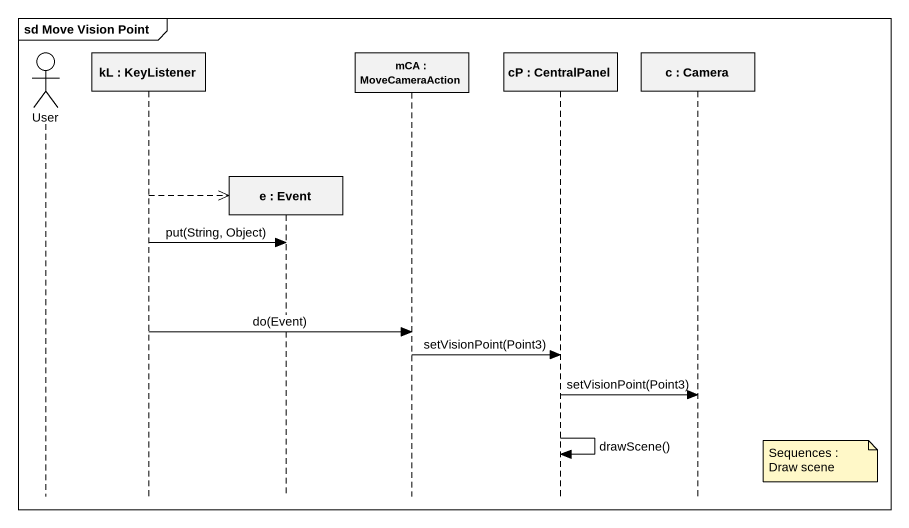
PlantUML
@startuml
mainframe sd Move Vision Point
hide footbox
actor User
participant "kL : KeyListener" as kL
participant "e : Event" as e
participant "mCA : MoveCameraAction" as mCA
participant "cP : CentralPanel" as cP
participant "c : Camera" as c

kL -->> e **
kL -> e : put(String, Object)
kL -> mCA : do(Event)
mCA -> cP : setVisionPoint(Point3)
cP -> c : setVisionPoint(Point3)
cP -> cP : drawScene()
note right of c : Sequences : Draw scene
@enduml
